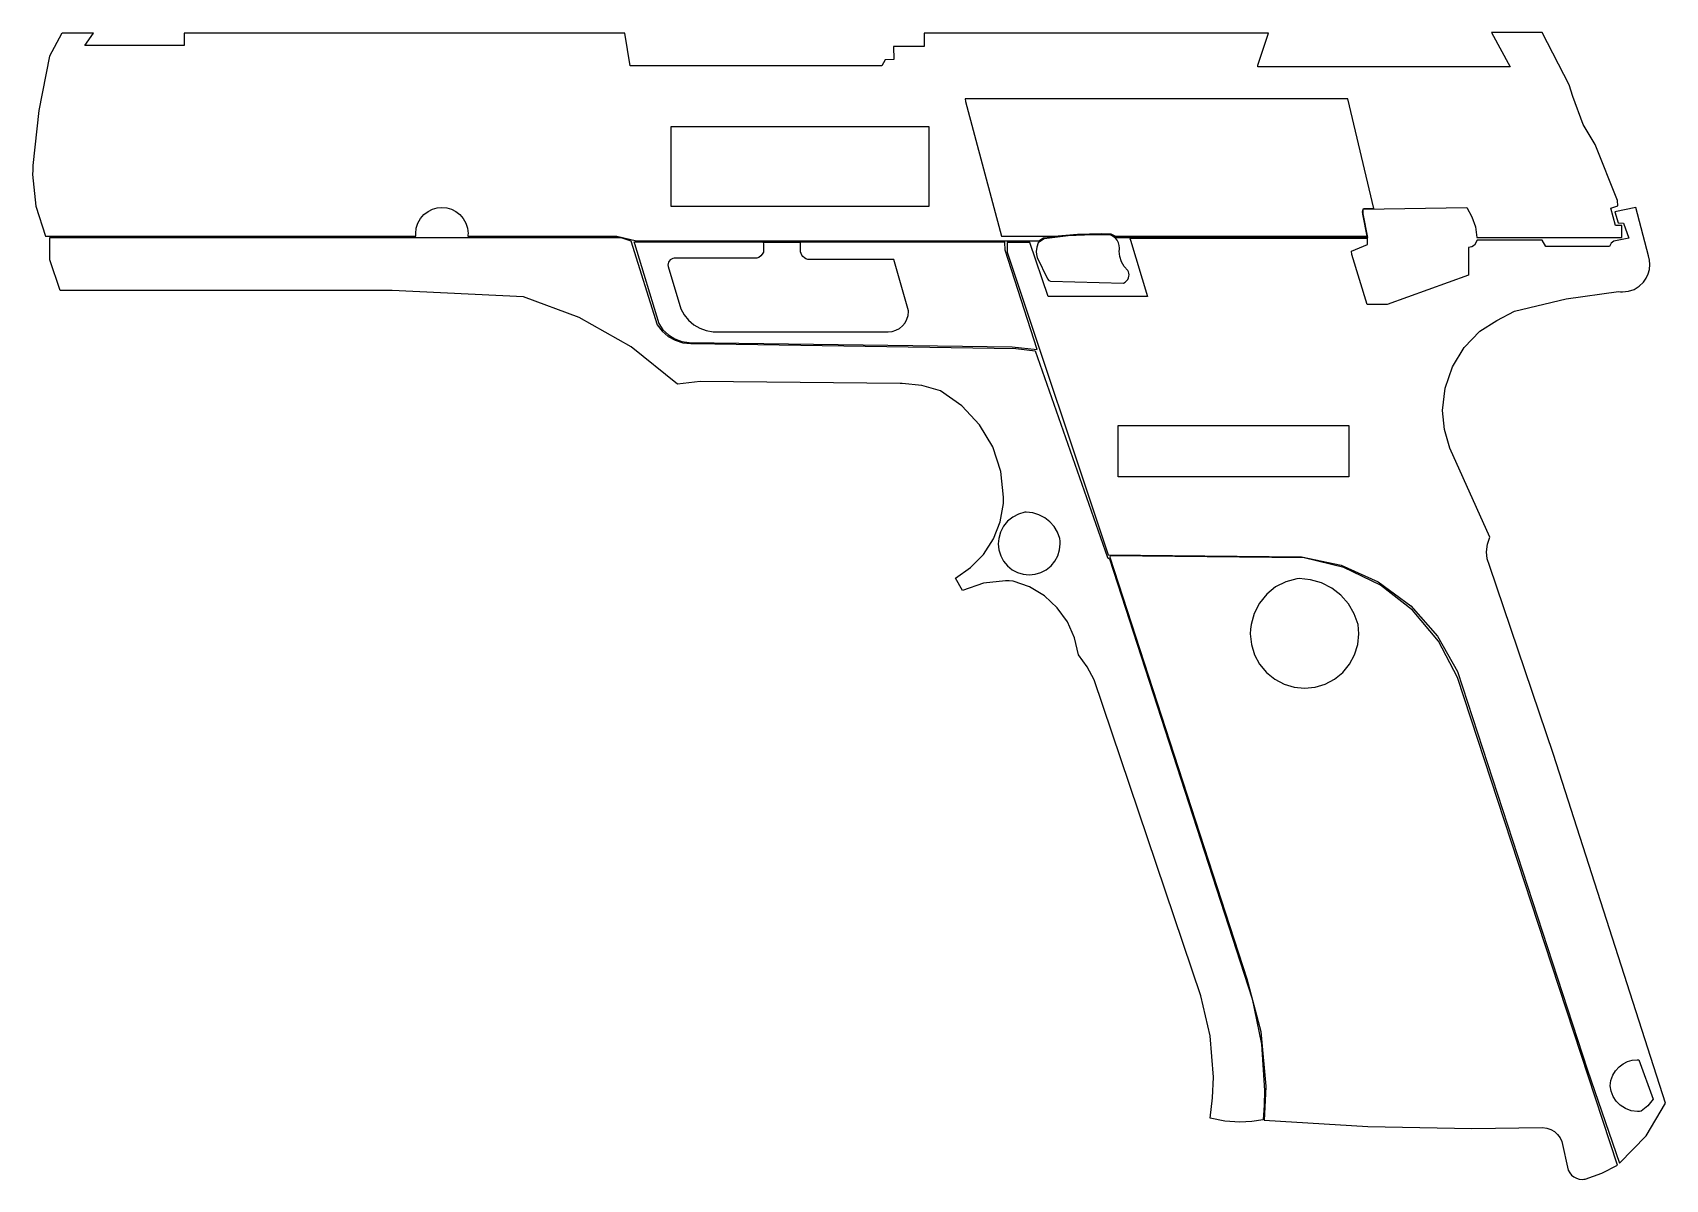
# Model space of a CAD drawing. Header units: millimetres. Extents: x 0 to 38.1, y 0 to 26.8.
import ezdxf

# ---------------------------------------------------------------- set-up
doc = ezdxf.new("R2010")
doc.units = ezdxf.units.MM

msp = doc.modelspace()

# ---------------------------------------------------------------- linework, layer by layer
for points in [[(0.673, 26.738), (0.396, 26.21), (0.147, 24.945), (0.006, 23.663), (0.002, 23.556), (0, 23.449), (0.077, 22.715), (0.303, 22.014), (8.944, 22.014), (8.942, 22.044), (8.941, 22.075), (8.953, 22.197), (8.99, 22.315), (9.05, 22.423), (9.13, 22.517), (9.228, 22.592), (9.329, 22.643), (9.438, 22.674), (9.55, 22.684), (9.663, 22.674), (9.771, 22.643), (9.872, 22.592), (9.97, 22.517), (10.05, 22.423), (10.11, 22.315), (10.147, 22.197), (10.16, 22.075), (10.159, 22.044), (10.157, 22.014), (13.635, 22.014), (14.09, 21.907), (23.478, 21.907), (23.59, 21.971), (24.251, 22.038), (24.914, 22.06), (25.168, 22.056), (25.285, 21.983), (31.154, 21.983), (31.049, 22.533), (31.049, 22.608), (31.059, 22.646), (33.466, 22.684), (33.588, 22.467), (33.668, 22.23), (33.703, 21.983), (37.085, 21.983), (37.085, 22.258), (36.934, 22.258), (36.829, 22.665), (36.99, 22.722), (36.981, 22.845), (36.46, 24.153), (36.185, 24.617), (35.939, 25.271), (35.853, 25.546), (35.229, 26.763), (34.045, 26.763), (34.481, 25.967), (28.587, 25.967), (28.587, 26.005), (28.843, 26.753), (20.806, 26.753), (20.806, 26.44), (20.085, 26.44), (20.095, 26.137), (19.896, 26.128), (19.82, 25.989), (13.943, 25.989), (13.82, 26.753), (3.538, 26.753), (3.538, 26.459), (1.217, 26.459), (1.416, 26.753), (0.696, 26.753)], [(21.766, 25.155), (22.61, 22.009), (23.605, 22.009), (23.836, 22.009), (24.386, 22.057), (24.938, 22.073), (25.162, 22.07), (25.27, 22.01), (31.14, 22.01), (31.04, 22.526), (31.037, 22.548), (31.036, 22.57), (31.04, 22.613), (31.053, 22.655), (31.301, 22.655), (30.693, 25.218), (21.758, 25.218)], [(14.904, 24.571), (20.915, 24.571), (20.915, 22.705), (14.904, 22.705)], [(25.617, 21.916), (26.015, 20.601), (23.7, 20.601), (23.272, 21.863), (22.744, 21.863), (22.744, 21.641), (25.098, 14.574), (29.611, 14.528), (30.535, 14.331), (31.397, 13.945), (32.158, 13.386), (32.785, 12.679), (33.249, 11.856), (36.281, 2.552), (37.029, 0.376), (37.649, 1.014), (38.1, 1.781), (35.49, 9.918), (33.995, 14.324), (33.943, 14.481), (33.925, 14.645), (33.946, 14.823), (34.007, 14.991), (33.07, 17.065), (32.945, 17.497), (32.903, 17.945), (32.961, 18.468), (33.131, 18.966), (33.406, 19.415), (33.772, 19.793), (34.167, 20.046), (34.582, 20.264), (35.783, 20.554), (37.008, 20.719), (37.055, 20.713), (37.102, 20.712), (37.24, 20.727), (37.372, 20.771), (37.49, 20.844), (37.591, 20.94), (37.654, 21.031), (37.701, 21.131), (37.729, 21.238), (37.739, 21.348), (37.73, 21.452), (37.705, 21.553), (37.408, 22.682), (36.922, 22.583), (36.998, 22.325), (37.12, 22.317), (37.249, 21.967), (36.899, 21.899), (36.839, 21.853), (36.793, 21.77), (35.313, 21.77), (35.229, 21.919), (33.71, 21.919), (33.643, 21.8), (33.587, 21.766), (33.506, 21.749), (33.506, 21.1), (31.611, 20.417), (31.138, 20.417), (30.783, 21.582), (30.779, 21.659), (31.153, 21.818), (31.153, 21.955), (25.604, 21.955)], [(21.702, 13.746), (21.536, 14.03), (21.889, 14.276), (22.187, 14.587), (22.419, 14.949), (22.577, 15.349), (22.655, 15.772), (22.658, 15.845), (22.659, 15.919), (22.594, 16.52), (22.403, 17.093), (22.096, 17.613), (21.684, 18.056), (21.189, 18.401), (20.749, 18.528), (20.293, 18.571), (20.243, 18.571), (15.578, 18.624), (15.05, 18.561), (13.967, 19.433), (12.757, 20.118), (11.451, 20.596), (8.386, 20.742), (0.641, 20.742), (0.399, 21.458), (0.399, 21.979), (13.722, 21.979), (13.956, 21.907), (14.573, 19.946), (14.687, 19.796), (14.829, 19.673), (14.993, 19.582), (15.172, 19.525), (15.359, 19.506), (15.386, 19.506), (15.414, 19.508), (22.947, 19.394), (23.396, 19.333), (25.082, 14.514), (25.127, 14.484), (28.462, 4.213), (28.675, 3.155), (28.746, 2.077), (28.738, 1.733), (28.717, 1.39), (28.447, 1.348), (28.174, 1.334), (27.824, 1.357), (27.481, 1.427), (27.536, 1.906), (27.554, 2.388), (27.481, 3.348), (27.263, 4.286), (24.769, 11.661), (24.606, 11.963), (24.405, 12.242), (24.316, 12.639), (24.15, 13.011), (23.911, 13.341), (23.612, 13.617), (23.262, 13.827), (22.878, 13.962), (22.79, 13.967), (22.701, 13.969), (22.189, 13.913)], [(14.041, 21.84), (14.609, 19.972), (14.709, 19.829), (14.835, 19.709), (14.984, 19.617), (15.148, 19.558), (15.32, 19.533), (22.859, 19.428), (23.44, 19.366), (22.692, 21.685), (22.686, 21.876), (14.03, 21.876)], [(17.051, 21.836), (17.051, 21.638), (17.025, 21.59), (16.99, 21.55), (16.946, 21.518), (16.897, 21.496), (14.972, 21.496), (14.939, 21.49), (14.908, 21.477), (14.88, 21.457), (14.857, 21.432), (14.84, 21.404), (14.83, 21.372), (14.826, 21.339), (14.827, 21.321), (14.83, 21.303), (15.126, 20.319), (15.202, 20.176), (15.303, 20.049), (15.426, 19.943), (15.566, 19.862), (15.718, 19.808), (15.878, 19.783), (19.944, 19.783), (19.955, 19.782), (19.966, 19.782), (20.057, 19.791), (20.145, 19.817), (20.226, 19.86), (20.298, 19.918), (20.357, 19.99), (20.402, 20.073), (20.429, 20.162), (20.439, 20.255), (20.438, 20.27), (20.099, 21.465), (18.13, 21.465), (18.087, 21.471), (18.046, 21.486), (18.009, 21.508), (17.976, 21.537), (17.95, 21.571), (17.93, 21.609), (17.917, 21.651), (17.917, 21.864), (17.049, 21.864)], [(25.158, 22.034), (24.946, 22.044), (24.734, 22.047), (24.166, 22.023), (23.602, 21.951), (23.462, 21.854), (23.431, 21.757), (23.42, 21.657), (23.425, 21.586), (23.44, 21.517), (23.679, 21.014), (23.712, 20.976), (23.752, 20.961), (25.457, 20.918), (25.495, 20.94), (25.528, 20.968), (25.554, 21.003), (25.573, 21.043), (25.581, 21.077), (25.584, 21.112), (25.581, 21.147), (25.573, 21.181), (25.559, 21.213), (25.475, 21.307), (25.411, 21.417), (25.371, 21.537), (25.356, 21.662), (25.362, 21.698), (25.364, 21.734), (25.357, 21.798), (25.338, 21.859), (25.307, 21.916), (25.266, 21.965), (25.215, 22.005)], [(25.332, 17.596), (30.715, 17.596), (30.715, 16.395), (25.332, 16.395)], [(23.156, 15.568), (23.008, 15.527), (22.871, 15.457), (22.752, 15.36), (22.656, 15.241), (22.586, 15.105), (22.545, 14.957), (22.537, 14.894), (22.534, 14.832), (22.548, 14.689), (22.59, 14.553), (22.658, 14.427), (22.749, 14.317), (22.86, 14.228), (22.983, 14.162), (23.118, 14.122), (23.257, 14.109), (23.396, 14.122), (23.53, 14.162), (23.654, 14.228), (23.765, 14.317), (23.856, 14.427), (23.924, 14.553), (23.966, 14.689), (23.98, 14.832), (23.977, 14.894), (23.969, 14.957), (23.917, 15.101), (23.84, 15.233), (23.739, 15.347), (23.618, 15.441), (23.482, 15.511), (23.336, 15.554), (23.183, 15.568)], [(25.139, 14.52), (28.334, 4.682), (28.663, 3.449), (28.774, 2.177), (28.772, 1.995), (28.742, 1.381), (31.159, 1.234), (33.581, 1.186), (35.237, 1.208), (35.335, 1.196), (35.428, 1.165), (35.513, 1.115), (35.586, 1.049), (35.645, 0.971), (35.687, 0.882), (35.836, 0.211), (35.869, 0.152), (35.913, 0.1), (35.966, 0.058), (36.026, 0.026), (36.091, 0.007), (36.159, 0), (36.195, 0.002), (36.23, 0.007), (36.617, 0.141), (36.98, 0.33), (35.448, 4.996), (33.248, 11.716), (32.808, 12.558), (32.2, 13.287), (31.451, 13.87), (30.595, 14.281), (29.672, 14.502), (25.146, 14.552)], [(29.504, 14.019), (29.245, 13.948), (29.006, 13.825), (28.798, 13.656), (28.628, 13.447), (28.505, 13.208), (28.434, 12.949), (28.42, 12.84), (28.415, 12.73), (28.44, 12.481), (28.513, 12.242), (28.632, 12.022), (28.791, 11.829), (28.986, 11.672), (29.203, 11.557), (29.437, 11.487), (29.681, 11.463), (29.926, 11.487), (30.16, 11.557), (30.377, 11.672), (30.572, 11.829), (30.731, 12.022), (30.85, 12.242), (30.923, 12.481), (30.948, 12.73), (30.943, 12.84), (30.929, 12.949), (30.839, 13.202), (30.703, 13.432), (30.526, 13.634), (30.315, 13.798), (30.077, 13.92), (29.82, 13.995), (29.553, 14.02)], [(37.483, 2.791), (37.817, 1.868), (37.688, 1.719), (37.539, 1.591), (37.494, 1.586), (37.449, 1.584), (37.305, 1.601), (37.168, 1.65), (37.046, 1.728), (36.953, 1.822), (36.882, 1.932), (36.835, 2.055), (36.814, 2.185), (36.831, 2.31), (36.872, 2.428), (36.936, 2.536), (37.02, 2.629), (37.113, 2.699), (37.217, 2.75), (37.328, 2.782), (37.443, 2.792), (37.463, 2.792)]]:
    msp.add_lwpolyline(points, close=True)

doc.saveas('drawing.dxf')
